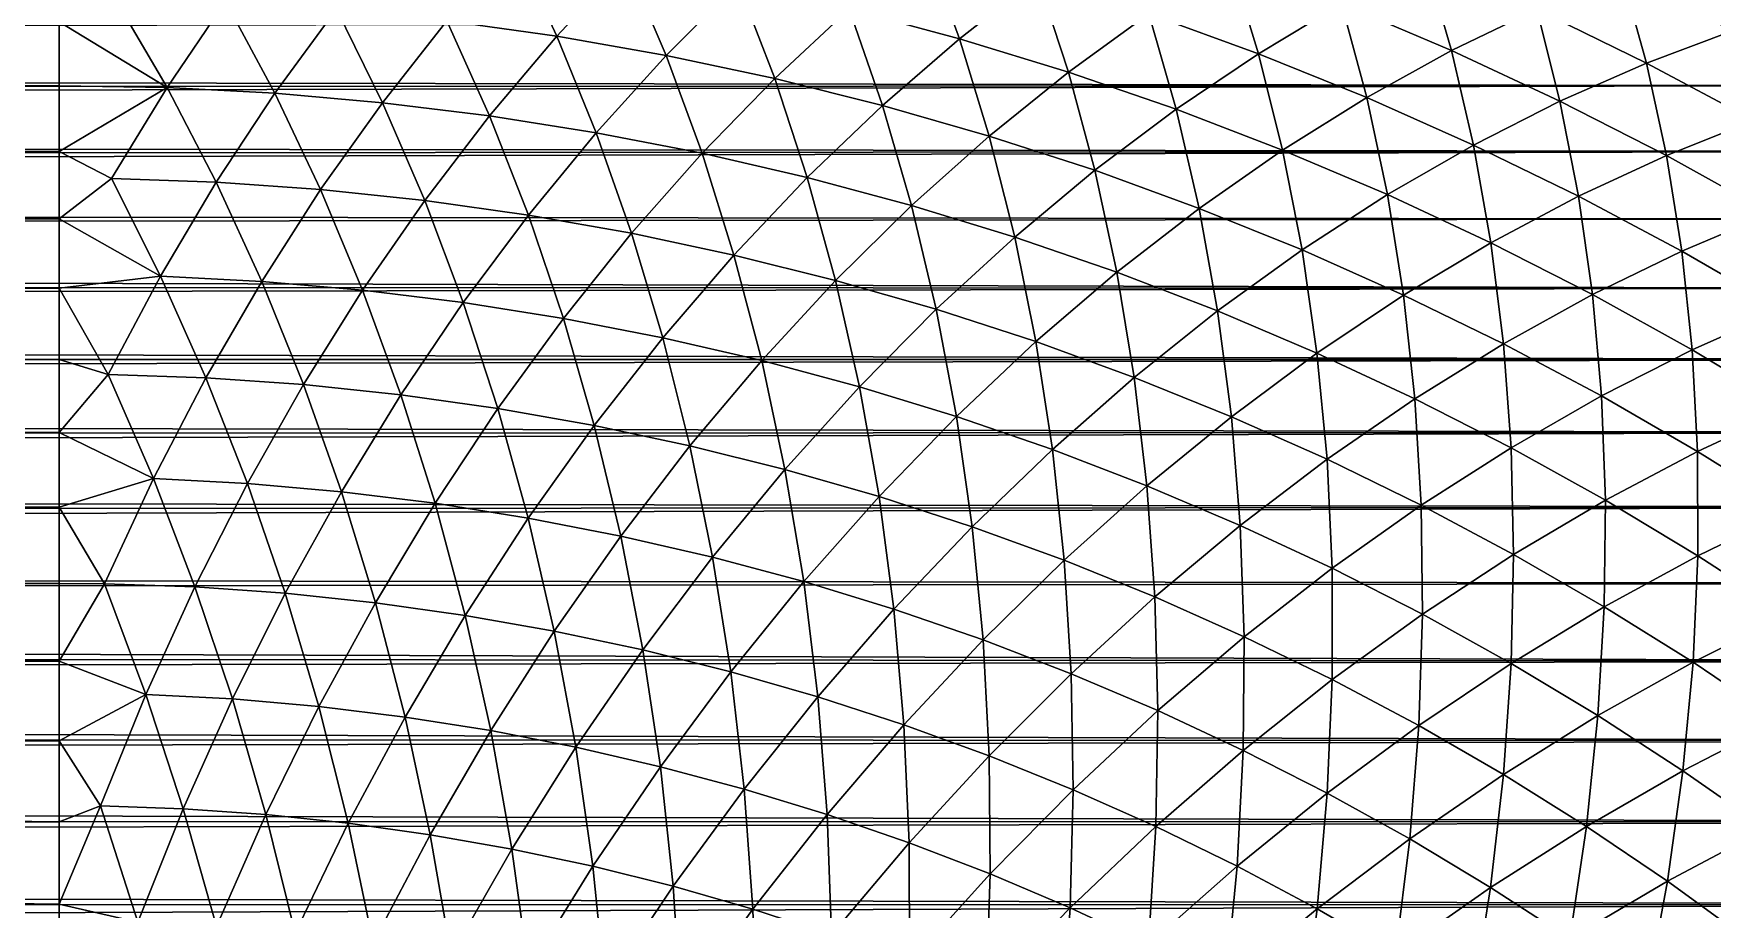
# Model space of a CAD drawing. Header units: millimetres. Extents: x -260 to 430, y -260 to 260.
# Drawn here: x 359.56 to 388.67, y 39.34 to 54.53 of the extents above; entities that cross this region are included whole.
import ezdxf

# ---------------------------------------------------------------- set-up
doc = ezdxf.new("R2010")
doc.units = ezdxf.units.MM
doc.header["$MEASUREMENT"] = 0
doc.layers.add('MESH_3D', color=2, linetype='CONTINUOUS')

msp = doc.modelspace()

# ---------------------------------------------------------------- linework, layer by layer
at = {"layer": 'MESH_3D'}
for points in [[(366.722, 54.75, 2493.096), (368.629, 54.482, 2493.096), (367.882, 56.08, 2491.145)], [(368.629, 54.482, 2493.096), (369.834, 55.771, 2491.145), (367.882, 56.08, 2491.145)], [(373.7, 54.949, 2491.145), (375.61, 54.437, 2491.145), (375.02, 56.055, 2489.144)], [(375.61, 54.437, 2491.145), (376.967, 55.497, 2489.144), (375.02, 56.055, 2489.144)], [(368.629, 54.482, 2493.096), (370.525, 54.147, 2493.096), (369.834, 55.771, 2491.145)], [(370.525, 54.147, 2493.096), (371.774, 55.394, 2491.145), (369.834, 55.771, 2491.145)], [(378.894, 54.871, 2489.144), (380.797, 54.178, 2489.144), (380.303, 55.783, 2487.094)], [(380.797, 54.178, 2489.144), (382.238, 55.041, 2487.094), (380.303, 55.783, 2487.094)], [(382.238, 55.041, 2487.094), (384.145, 54.231, 2487.094), (383.687, 55.803, 2485)], [(384.145, 54.231, 2487.094), (385.62, 54.942, 2485), (383.687, 55.803, 2485)], [(370.525, 54.147, 2493.096), (372.408, 53.747, 2493.096), (371.774, 55.394, 2491.145)], [(372.408, 53.747, 2493.096), (373.7, 54.949, 2491.145), (371.774, 55.394, 2491.145)], [(375.61, 54.437, 2491.145), (377.5, 53.859, 2491.145), (376.967, 55.497, 2489.144)], [(377.5, 53.859, 2491.145), (378.894, 54.871, 2489.144), (376.967, 55.497, 2489.144)], [(385.62, 54.942, 2485), (387.522, 54.014, 2485), (387.094, 55.551, 2482.863)], [(387.522, 54.014, 2485), (389.016, 54.572, 2482.863), (387.094, 55.551, 2482.863)], [(361.871, 53.59, 2494.995), (360.963, 55.152, 2493.096), (360, 54.728, 2493.644)], [(361.871, 53.59, 2494.995), (362.887, 55.085, 2493.096), (360.963, 55.152, 2493.096)], [(361.871, 53.59, 2494.995), (363.741, 53.492, 2494.995), (362.887, 55.085, 2493.096)], [(363.741, 53.492, 2494.995), (364.808, 54.951, 2493.096), (362.887, 55.085, 2493.096)], [(380.797, 54.178, 2489.144), (382.675, 53.419, 2489.144), (382.238, 55.041, 2487.094)], [(382.675, 53.419, 2489.144), (384.145, 54.231, 2487.094), (382.238, 55.041, 2487.094)], [(78.07, 54.13, 131.355), (77.639, 54.747, 131.994), (389.492, 54.728, 417.827)], [(78.07, 54.13, 131.355), (389.492, 54.728, 417.827), (390.404, 53.623, 416.832)], [(254.139, 54.892, 2493.438), (254.359, 53.866, 2494.704), (360, 54.728, 2493.644)], [(254.359, 53.866, 2494.704), (360, 53.623, 2494.995), (360, 54.728, 2493.644)], [(361.871, 53.59, 2494.995), (360, 54.728, 2493.644), (360, 53.623, 2494.995)], [(363.741, 53.492, 2494.995), (365.605, 53.329, 2494.995), (364.808, 54.951, 2493.096)], [(365.605, 53.329, 2494.995), (366.722, 54.75, 2493.096), (364.808, 54.951, 2493.096)], [(365.605, 53.329, 2494.995), (367.463, 53.101, 2494.995), (366.722, 54.75, 2493.096)], [(367.463, 53.101, 2494.995), (368.629, 54.482, 2493.096), (366.722, 54.75, 2493.096)], [(372.408, 53.747, 2493.096), (374.277, 53.281, 2493.096), (373.7, 54.949, 2491.145)], [(374.277, 53.281, 2493.096), (375.61, 54.437, 2491.145), (373.7, 54.949, 2491.145)], [(377.5, 53.859, 2491.145), (379.369, 53.216, 2491.145), (378.894, 54.871, 2489.144)], [(379.369, 53.216, 2491.145), (380.797, 54.178, 2489.144), (378.894, 54.871, 2489.144)], [(384.145, 54.231, 2487.094), (386.023, 53.355, 2487.094), (385.62, 54.942, 2485)], [(386.023, 53.355, 2487.094), (387.522, 54.014, 2485), (385.62, 54.942, 2485)], [(367.463, 53.101, 2494.995), (369.312, 52.808, 2494.995), (368.629, 54.482, 2493.096)], [(369.312, 52.808, 2494.995), (370.525, 54.147, 2493.096), (368.629, 54.482, 2493.096)], [(374.277, 53.281, 2493.096), (376.127, 52.75, 2493.096), (375.61, 54.437, 2491.145)], [(376.127, 52.75, 2493.096), (377.5, 53.859, 2491.145), (375.61, 54.437, 2491.145)], [(387.522, 54.014, 2485), (389.39, 53.021, 2485), (389.016, 54.572, 2482.863)], [(369.312, 52.808, 2494.995), (371.149, 52.451, 2494.995), (370.525, 54.147, 2493.096)], [(371.149, 52.451, 2494.995), (372.408, 53.747, 2493.096), (370.525, 54.147, 2493.096)], [(379.369, 53.216, 2491.145), (381.214, 52.508, 2491.145), (380.797, 54.178, 2489.144)], [(381.214, 52.508, 2491.145), (382.675, 53.419, 2489.144), (380.797, 54.178, 2489.144)], [(382.675, 53.419, 2489.144), (384.526, 52.595, 2489.144), (384.145, 54.231, 2487.094)], [(384.526, 52.595, 2489.144), (386.023, 53.355, 2487.094), (384.145, 54.231, 2487.094)], [(78.5, 53.505, 130.729), (78.07, 54.13, 131.355), (390.404, 53.623, 416.832)], [(254.359, 53.866, 2494.704), (254.58, 52.81, 2495.946), (360, 53.623, 2494.995)], [(376.127, 52.75, 2493.096), (377.959, 52.156, 2493.096), (377.5, 53.859, 2491.145)], [(377.959, 52.156, 2493.096), (379.369, 53.216, 2491.145), (377.5, 53.859, 2491.145)], [(386.023, 53.355, 2487.094), (387.869, 52.415, 2487.094), (387.522, 54.014, 2485)], [(387.869, 52.415, 2487.094), (389.39, 53.021, 2485), (387.522, 54.014, 2485)], [(78.928, 52.871, 130.116), (78.5, 53.505, 130.729), (390.404, 53.623, 416.832)], [(78.928, 52.871, 130.116), (390.404, 53.623, 416.832), (391.298, 52.485, 415.856)], [(254.58, 52.81, 2495.946), (360, 52.485, 2496.318), (360, 53.623, 2494.995)], [(361.871, 53.59, 2494.995), (360, 53.623, 2494.995), (360, 52.485, 2496.318)], [(360.908, 52.012, 2496.839), (361.871, 53.59, 2494.995), (360, 52.485, 2496.318)], [(360.908, 52.012, 2496.839), (362.723, 51.949, 2496.839), (361.871, 53.59, 2494.995)], [(362.723, 51.949, 2496.839), (363.741, 53.492, 2494.995), (361.871, 53.59, 2494.995)], [(371.149, 52.451, 2494.995), (372.973, 52.03, 2494.995), (372.408, 53.747, 2493.096)], [(372.973, 52.03, 2494.995), (374.277, 53.281, 2493.096), (372.408, 53.747, 2493.096)], [(362.723, 51.949, 2496.839), (364.534, 51.822, 2496.839), (363.741, 53.492, 2494.995)], [(364.534, 51.822, 2496.839), (365.605, 53.329, 2494.995), (363.741, 53.492, 2494.995)], [(364.534, 51.822, 2496.839), (366.34, 51.632, 2496.839), (365.605, 53.329, 2494.995)], [(366.34, 51.632, 2496.839), (367.463, 53.101, 2494.995), (365.605, 53.329, 2494.995)], [(372.973, 52.03, 2494.995), (374.781, 51.546, 2494.995), (374.277, 53.281, 2493.096)], [(374.781, 51.546, 2494.995), (376.127, 52.75, 2493.096), (374.277, 53.281, 2493.096)], [(381.214, 52.508, 2491.145), (383.034, 51.735, 2491.145), (382.675, 53.419, 2489.144)], [(383.034, 51.735, 2491.145), (384.526, 52.595, 2489.144), (382.675, 53.419, 2489.144)], [(384.526, 52.595, 2489.144), (386.346, 51.707, 2489.144), (386.023, 53.355, 2487.094)], [(386.346, 51.707, 2489.144), (387.869, 52.415, 2487.094), (386.023, 53.355, 2487.094)], [(366.34, 51.632, 2496.839), (368.138, 51.38, 2496.839), (367.463, 53.101, 2494.995)], [(368.138, 51.38, 2496.839), (369.312, 52.808, 2494.995), (367.463, 53.101, 2494.995)], [(377.959, 52.156, 2493.096), (379.768, 51.497, 2493.096), (379.369, 53.216, 2491.145)], [(379.768, 51.497, 2493.096), (381.214, 52.508, 2491.145), (379.369, 53.216, 2491.145)], [(387.869, 52.415, 2487.094), (389.682, 51.41, 2487.094), (389.39, 53.021, 2485)], [(79.355, 52.228, 129.517), (78.928, 52.871, 130.116), (391.298, 52.485, 415.856)], [(254.58, 52.81, 2495.946), (254.803, 51.727, 2497.163), (360, 52.485, 2496.318)], [(368.138, 51.38, 2496.839), (369.926, 51.064, 2496.839), (369.312, 52.808, 2494.995)], [(369.926, 51.064, 2496.839), (371.149, 52.451, 2494.995), (369.312, 52.808, 2494.995)], [(374.781, 51.546, 2494.995), (376.57, 50.999, 2494.995), (376.127, 52.75, 2493.096)], [(376.57, 50.999, 2494.995), (377.959, 52.156, 2493.096), (376.127, 52.75, 2493.096)], [(79.779, 51.578, 128.93), (79.355, 52.228, 129.517), (391.298, 52.485, 415.856)], [(79.779, 51.578, 128.93), (391.298, 52.485, 415.856), (392.173, 51.314, 414.903)], [(254.803, 51.727, 2497.163), (360, 51.314, 2497.612), (360, 52.485, 2496.318)], [(360.908, 52.012, 2496.839), (360, 52.485, 2496.318), (360, 51.314, 2497.612)], [(369.926, 51.064, 2496.839), (371.702, 50.687, 2496.839), (371.149, 52.451, 2494.995)], [(371.702, 50.687, 2496.839), (372.973, 52.03, 2494.995), (371.149, 52.451, 2494.995)], [(379.768, 51.497, 2493.096), (381.553, 50.776, 2493.096), (381.214, 52.508, 2491.145)], [(381.553, 50.776, 2493.096), (383.034, 51.735, 2491.145), (381.214, 52.508, 2491.145)], [(383.034, 51.735, 2491.145), (384.825, 50.9, 2491.145), (384.526, 52.595, 2489.144)], [(384.825, 50.9, 2491.145), (386.346, 51.707, 2489.144), (384.526, 52.595, 2489.144)], [(386.346, 51.707, 2489.144), (388.135, 50.756, 2489.144), (387.869, 52.415, 2487.094)], [(388.135, 50.756, 2489.144), (389.682, 51.41, 2487.094), (387.869, 52.415, 2487.094)], [(376.57, 50.999, 2494.995), (378.34, 50.389, 2494.995), (377.959, 52.156, 2493.096)], [(378.34, 50.389, 2494.995), (379.768, 51.497, 2493.096), (377.959, 52.156, 2493.096)], [(361.757, 50.323, 2498.626), (360.908, 52.012, 2496.839), (360, 51.314, 2497.612)], [(361.757, 50.323, 2498.626), (362.723, 51.949, 2496.839), (360.908, 52.012, 2496.839)], [(361.757, 50.323, 2498.626), (363.513, 50.231, 2498.626), (362.723, 51.949, 2496.839)], [(363.513, 50.231, 2498.626), (364.534, 51.822, 2496.839), (362.723, 51.949, 2496.839)], [(363.513, 50.231, 2498.626), (365.263, 50.078, 2498.626), (364.534, 51.822, 2496.839)], [(365.263, 50.078, 2498.626), (366.34, 51.632, 2496.839), (364.534, 51.822, 2496.839)], [(371.702, 50.687, 2496.839), (373.464, 50.248, 2496.839), (372.973, 52.03, 2494.995)], [(373.464, 50.248, 2496.839), (374.781, 51.546, 2494.995), (372.973, 52.03, 2494.995)], [(80.201, 50.919, 128.356), (79.779, 51.578, 128.93), (392.173, 51.314, 414.903)], [(254.803, 51.727, 2497.163), (255.026, 50.615, 2498.354), (360, 51.314, 2497.612)], [(365.263, 50.078, 2498.626), (367.008, 49.864, 2498.626), (366.34, 51.632, 2496.839)], [(367.008, 49.864, 2498.626), (368.138, 51.38, 2496.839), (366.34, 51.632, 2496.839)], [(373.464, 50.248, 2496.839), (375.209, 49.747, 2496.839), (374.781, 51.546, 2494.995)], [(375.209, 49.747, 2496.839), (376.57, 50.999, 2494.995), (374.781, 51.546, 2494.995)], [(381.553, 50.776, 2493.096), (383.312, 49.993, 2493.096), (383.034, 51.735, 2491.145)], [(383.312, 49.993, 2493.096), (384.825, 50.9, 2491.145), (383.034, 51.735, 2491.145)], [(384.825, 50.9, 2491.145), (386.587, 50.002, 2491.145), (386.346, 51.707, 2489.144)], [(386.587, 50.002, 2491.145), (388.135, 50.756, 2489.144), (386.346, 51.707, 2489.144)], [(80.201, 50.919, 128.356), (392.173, 51.314, 414.903), (393.027, 50.111, 413.97)], [(255.026, 50.615, 2498.354), (360, 50.111, 2498.877), (360, 51.314, 2497.612)], [(361.757, 50.323, 2498.626), (360, 51.314, 2497.612), (360, 50.111, 2498.877)], [(367.008, 49.864, 2498.626), (368.744, 49.589, 2498.626), (368.138, 51.38, 2496.839)], [(368.744, 49.589, 2498.626), (369.926, 51.064, 2496.839), (368.138, 51.38, 2496.839)], [(378.34, 50.389, 2494.995), (380.088, 49.718, 2494.995), (379.768, 51.497, 2493.096)], [(380.088, 49.718, 2494.995), (381.553, 50.776, 2493.096), (379.768, 51.497, 2493.096)], [(388.135, 50.756, 2489.144), (389.889, 49.744, 2489.144), (389.682, 51.41, 2487.094)], [(368.744, 49.589, 2498.626), (370.469, 49.253, 2498.626), (369.926, 51.064, 2496.839)], [(370.469, 49.253, 2498.626), (371.702, 50.687, 2496.839), (369.926, 51.064, 2496.839)], [(375.209, 49.747, 2496.839), (376.936, 49.186, 2496.839), (376.57, 50.999, 2494.995)], [(376.936, 49.186, 2496.839), (378.34, 50.389, 2494.995), (376.57, 50.999, 2494.995)], [(80.621, 50.252, 127.795), (80.201, 50.919, 128.356), (393.027, 50.111, 413.97)], [(370.469, 49.253, 2498.626), (372.182, 48.858, 2498.626), (371.702, 50.687, 2496.839)], [(372.182, 48.858, 2498.626), (373.464, 50.248, 2496.839), (371.702, 50.687, 2496.839)], [(380.088, 49.718, 2494.995), (381.81, 48.987, 2494.995), (381.553, 50.776, 2493.096)], [(381.81, 48.987, 2494.995), (383.312, 49.993, 2493.096), (381.553, 50.776, 2493.096)], [(383.312, 49.993, 2493.096), (385.042, 49.149, 2493.096), (384.825, 50.9, 2491.145)], [(385.042, 49.149, 2493.096), (386.587, 50.002, 2491.145), (384.825, 50.9, 2491.145)], [(386.587, 50.002, 2491.145), (388.316, 49.044, 2491.145), (388.135, 50.756, 2489.144)], [(388.316, 49.044, 2491.145), (389.889, 49.744, 2489.144), (388.135, 50.756, 2489.144)], [(255.026, 50.615, 2498.354), (255.249, 49.477, 2499.518), (360, 50.111, 2498.877)], [(376.936, 49.186, 2496.839), (378.642, 48.565, 2496.839), (378.34, 50.389, 2494.995)], [(378.642, 48.565, 2496.839), (380.088, 49.718, 2494.995), (378.34, 50.389, 2494.995)], [(81.038, 49.577, 127.246), (80.621, 50.252, 127.795), (393.027, 50.111, 413.97)], [(81.038, 49.577, 127.246), (393.027, 50.111, 413.97), (393.861, 48.877, 413.061)], [(255.249, 49.477, 2499.518), (360, 48.877, 2500.111), (360, 50.111, 2498.877)], [(360.849, 48.619, 2500.354), (361.757, 50.323, 2498.626), (360, 50.111, 2498.877)], [(360.849, 48.619, 2500.354), (360, 50.111, 2498.877), (360, 48.877, 2500.111)], [(360.849, 48.619, 2500.354), (362.545, 48.559, 2500.354), (361.757, 50.323, 2498.626)], [(362.545, 48.559, 2500.354), (363.513, 50.231, 2498.626), (361.757, 50.323, 2498.626)], [(362.545, 48.559, 2500.354), (364.238, 48.441, 2500.354), (363.513, 50.231, 2498.626)], [(364.238, 48.441, 2500.354), (365.263, 50.078, 2498.626), (363.513, 50.231, 2498.626)], [(364.238, 48.441, 2500.354), (365.926, 48.264, 2500.354), (365.263, 50.078, 2498.626)], [(365.926, 48.264, 2500.354), (367.008, 49.864, 2498.626), (365.263, 50.078, 2498.626)], [(372.182, 48.858, 2498.626), (373.879, 48.403, 2498.626), (373.464, 50.248, 2496.839)], [(373.879, 48.403, 2498.626), (375.209, 49.747, 2496.839), (373.464, 50.248, 2496.839)], [(365.926, 48.264, 2500.354), (367.607, 48.027, 2500.354), (367.008, 49.864, 2498.626)], [(367.607, 48.027, 2500.354), (368.744, 49.589, 2498.626), (367.008, 49.864, 2498.626)], [(381.81, 48.987, 2494.995), (383.507, 48.196, 2494.995), (383.312, 49.993, 2493.096)], [(383.507, 48.196, 2494.995), (385.042, 49.149, 2493.096), (383.312, 49.993, 2493.096)], [(385.042, 49.149, 2493.096), (386.742, 48.245, 2493.096), (386.587, 50.002, 2491.145)], [(386.742, 48.245, 2493.096), (388.316, 49.044, 2491.145), (386.587, 50.002, 2491.145)], [(81.451, 48.895, 126.709), (81.038, 49.577, 127.246), (393.861, 48.877, 413.061)], [(367.607, 48.027, 2500.354), (369.278, 47.733, 2500.354), (368.744, 49.589, 2498.626)], [(369.278, 47.733, 2500.354), (370.469, 49.253, 2498.626), (368.744, 49.589, 2498.626)], [(373.879, 48.403, 2498.626), (375.56, 47.889, 2498.626), (375.209, 49.747, 2496.839)], [(375.56, 47.889, 2498.626), (376.936, 49.186, 2496.839), (375.209, 49.747, 2496.839)], [(378.642, 48.565, 2496.839), (380.326, 47.885, 2496.839), (380.088, 49.718, 2494.995)], [(380.326, 47.885, 2496.839), (381.81, 48.987, 2494.995), (380.088, 49.718, 2494.995)], [(388.316, 49.044, 2491.145), (390.01, 48.026, 2491.145), (389.889, 49.744, 2489.144)], [(255.249, 49.477, 2499.518), (255.472, 48.312, 2500.655), (360, 48.877, 2500.111)], [(369.278, 47.733, 2500.354), (370.938, 47.38, 2500.354), (370.469, 49.253, 2498.626)], [(370.938, 47.38, 2500.354), (372.182, 48.858, 2498.626), (370.469, 49.253, 2498.626)], [(375.56, 47.889, 2498.626), (377.222, 47.317, 2498.626), (376.936, 49.186, 2496.839)], [(377.222, 47.317, 2498.626), (378.642, 48.565, 2496.839), (376.936, 49.186, 2496.839)], [(380.326, 47.885, 2496.839), (381.985, 47.146, 2496.839), (381.81, 48.987, 2494.995)], [(381.985, 47.146, 2496.839), (383.507, 48.196, 2494.995), (381.81, 48.987, 2494.995)], [(383.507, 48.196, 2494.995), (385.175, 47.346, 2494.995), (385.042, 49.149, 2493.096)], [(385.175, 47.346, 2494.995), (386.742, 48.245, 2493.096), (385.042, 49.149, 2493.096)], [(386.742, 48.245, 2493.096), (388.41, 47.282, 2493.096), (388.316, 49.044, 2491.145)], [(388.41, 47.282, 2493.096), (390.01, 48.026, 2491.145), (388.316, 49.044, 2491.145)], [(81.862, 48.204, 126.184), (81.451, 48.895, 126.709), (393.861, 48.877, 413.061)], [(81.862, 48.204, 126.184), (393.861, 48.877, 413.061), (394.674, 47.612, 412.174)], [(255.472, 48.312, 2500.655), (360, 47.612, 2501.314), (360, 48.877, 2500.111)], [(360.849, 48.619, 2500.354), (360, 48.877, 2500.111), (360, 47.612, 2501.314)], [(361.635, 46.811, 2502.02), (360.849, 48.619, 2500.354), (360, 47.612, 2501.314)], [(361.635, 46.811, 2502.02), (362.545, 48.559, 2500.354), (360.849, 48.619, 2500.354)], [(370.938, 47.38, 2500.354), (372.585, 46.969, 2500.354), (372.182, 48.858, 2498.626)], [(372.585, 46.969, 2500.354), (373.879, 48.403, 2498.626), (372.182, 48.858, 2498.626)], [(361.635, 46.811, 2502.02), (363.267, 46.725, 2502.02), (362.545, 48.559, 2500.354)], [(363.267, 46.725, 2502.02), (364.238, 48.441, 2500.354), (362.545, 48.559, 2500.354)], [(363.267, 46.725, 2502.02), (364.896, 46.583, 2502.02), (364.238, 48.441, 2500.354)], [(364.896, 46.583, 2502.02), (365.926, 48.264, 2500.354), (364.238, 48.441, 2500.354)], [(372.585, 46.969, 2500.354), (374.217, 46.501, 2500.354), (373.879, 48.403, 2498.626)], [(374.217, 46.501, 2500.354), (375.56, 47.889, 2498.626), (373.879, 48.403, 2498.626)], [(377.222, 47.317, 2498.626), (378.863, 46.687, 2498.626), (378.642, 48.565, 2496.839)], [(378.863, 46.687, 2498.626), (380.326, 47.885, 2496.839), (378.642, 48.565, 2496.839)], [(82.269, 47.507, 125.67), (81.862, 48.204, 126.184), (394.674, 47.612, 412.174)], [(255.472, 48.312, 2500.655), (255.694, 47.121, 2501.765), (360, 47.612, 2501.314)], [(364.896, 46.583, 2502.02), (366.519, 46.383, 2502.02), (365.926, 48.264, 2500.354)], [(366.519, 46.383, 2502.02), (367.607, 48.027, 2500.354), (365.926, 48.264, 2500.354)], [(381.985, 47.146, 2496.839), (383.617, 46.35, 2496.839), (383.507, 48.196, 2494.995)], [(383.617, 46.35, 2496.839), (385.175, 47.346, 2494.995), (383.507, 48.196, 2494.995)], [(385.175, 47.346, 2494.995), (386.812, 46.439, 2494.995), (386.742, 48.245, 2493.096)], [(386.812, 46.439, 2494.995), (388.41, 47.282, 2493.096), (386.742, 48.245, 2493.096)], [(366.519, 46.383, 2502.02), (368.134, 46.128, 2502.02), (367.607, 48.027, 2500.354)], [(368.134, 46.128, 2502.02), (369.278, 47.733, 2500.354), (367.607, 48.027, 2500.354)], [(374.217, 46.501, 2500.354), (375.831, 45.977, 2500.354), (375.56, 47.889, 2498.626)], [(375.831, 45.977, 2500.354), (377.222, 47.317, 2498.626), (375.56, 47.889, 2498.626)], [(378.863, 46.687, 2498.626), (380.481, 46, 2498.626), (380.326, 47.885, 2496.839)], [(380.481, 46, 2498.626), (381.985, 47.146, 2496.839), (380.326, 47.885, 2496.839)], [(388.41, 47.282, 2493.096), (390.043, 46.262, 2493.096), (390.01, 48.026, 2491.145)], [(82.672, 46.802, 125.168), (82.269, 47.507, 125.67), (394.674, 47.612, 412.174)], [(82.672, 46.802, 125.168), (394.674, 47.612, 412.174), (395.465, 46.318, 411.311)], [(255.694, 47.121, 2501.765), (360, 46.318, 2502.485), (360, 47.612, 2501.314)], [(361.635, 46.811, 2502.02), (360, 47.612, 2501.314), (360, 46.318, 2502.485)], [(368.134, 46.128, 2502.02), (369.738, 45.816, 2502.02), (369.278, 47.733, 2500.354)], [(369.738, 45.816, 2502.02), (370.938, 47.38, 2500.354), (369.278, 47.733, 2500.354)], [(369.738, 45.816, 2502.02), (371.331, 45.448, 2502.02), (370.938, 47.38, 2500.354)], [(371.331, 45.448, 2502.02), (372.585, 46.969, 2500.354), (370.938, 47.38, 2500.354)], [(375.831, 45.977, 2500.354), (377.426, 45.396, 2500.354), (377.222, 47.317, 2498.626)], [(377.426, 45.396, 2500.354), (378.863, 46.687, 2498.626), (377.222, 47.317, 2498.626)], [(383.617, 46.35, 2496.839), (385.22, 45.498, 2496.839), (385.175, 47.346, 2494.995)], [(385.22, 45.498, 2496.839), (386.812, 46.439, 2494.995), (385.175, 47.346, 2494.995)], [(386.812, 46.439, 2494.995), (388.416, 45.475, 2494.995), (388.41, 47.282, 2493.096)], [(388.416, 45.475, 2494.995), (390.043, 46.262, 2493.096), (388.41, 47.282, 2493.096)], [(255.694, 47.121, 2501.765), (255.915, 45.906, 2502.846), (360, 46.318, 2502.485)], [(371.331, 45.448, 2502.02), (372.911, 45.025, 2502.02), (372.585, 46.969, 2500.354)], [(372.911, 45.025, 2502.02), (374.217, 46.501, 2500.354), (372.585, 46.969, 2500.354)], [(380.481, 46, 2498.626), (382.074, 45.258, 2498.626), (381.985, 47.146, 2496.839)], [(382.074, 45.258, 2498.626), (383.617, 46.35, 2496.839), (381.985, 47.146, 2496.839)], [(83.071, 46.089, 124.676), (82.672, 46.802, 125.168), (395.465, 46.318, 411.311)], [(360.785, 44.988, 2503.623), (361.635, 46.811, 2502.02), (360, 46.318, 2502.485)], [(360.785, 44.988, 2503.623), (362.355, 44.933, 2503.623), (361.635, 46.811, 2502.02)], [(362.355, 44.933, 2503.623), (363.267, 46.725, 2502.02), (361.635, 46.811, 2502.02)], [(362.355, 44.933, 2503.623), (363.922, 44.824, 2503.623), (363.267, 46.725, 2502.02)], [(363.922, 44.824, 2503.623), (364.896, 46.583, 2502.02), (363.267, 46.725, 2502.02)], [(363.922, 44.824, 2503.623), (365.484, 44.66, 2503.623), (364.896, 46.583, 2502.02)], [(365.484, 44.66, 2503.623), (366.519, 46.383, 2502.02), (364.896, 46.583, 2502.02)], [(377.426, 45.396, 2500.354), (379, 44.761, 2500.354), (378.863, 46.687, 2498.626)], [(379, 44.761, 2500.354), (380.481, 46, 2498.626), (378.863, 46.687, 2498.626)], [(83.466, 45.369, 124.196), (83.071, 46.089, 124.676), (395.465, 46.318, 411.311)], [(83.466, 45.369, 124.196), (395.465, 46.318, 411.311), (396.234, 44.995, 410.472)], [(255.915, 45.906, 2502.846), (360, 44.995, 2503.623), (360, 46.318, 2502.485)], [(360.785, 44.988, 2503.623), (360, 46.318, 2502.485), (360, 44.995, 2503.623)], [(365.484, 44.66, 2503.623), (367.039, 44.441, 2503.623), (366.519, 46.383, 2502.02)], [(367.039, 44.441, 2503.623), (368.134, 46.128, 2502.02), (366.519, 46.383, 2502.02)], [(372.911, 45.025, 2502.02), (374.474, 44.547, 2502.02), (374.217, 46.501, 2500.354)], [(374.474, 44.547, 2502.02), (375.831, 45.977, 2500.354), (374.217, 46.501, 2500.354)], [(382.074, 45.258, 2498.626), (383.64, 44.46, 2498.626), (383.617, 46.35, 2496.839)], [(383.64, 44.46, 2498.626), (385.22, 45.498, 2496.839), (383.617, 46.35, 2496.839)], [(385.22, 45.498, 2496.839), (386.792, 44.59, 2496.839), (386.812, 46.439, 2494.995)], [(386.792, 44.59, 2496.839), (388.416, 45.475, 2494.995), (386.812, 46.439, 2494.995)], [(367.039, 44.441, 2503.623), (368.585, 44.168, 2503.623), (368.134, 46.128, 2502.02)], [(368.585, 44.168, 2503.623), (369.738, 45.816, 2502.02), (368.134, 46.128, 2502.02)], [(379, 44.761, 2500.354), (380.55, 44.07, 2500.354), (380.481, 46, 2498.626)], [(380.55, 44.07, 2500.354), (382.074, 45.258, 2498.626), (380.481, 46, 2498.626)], [(388.416, 45.475, 2494.995), (389.986, 44.456, 2494.995), (390.043, 46.262, 2493.096)], [(255.915, 45.906, 2502.846), (256.135, 44.665, 2503.898), (360, 44.995, 2503.623)], [(368.585, 44.168, 2503.623), (370.122, 43.842, 2503.623), (369.738, 45.816, 2502.02)], [(370.122, 43.842, 2503.623), (371.331, 45.448, 2502.02), (369.738, 45.816, 2502.02)], [(374.474, 44.547, 2502.02), (376.02, 44.014, 2502.02), (375.831, 45.977, 2500.354)], [(376.02, 44.014, 2502.02), (377.426, 45.396, 2500.354), (375.831, 45.977, 2500.354)], [(370.122, 43.842, 2503.623), (371.646, 43.462, 2503.623), (371.331, 45.448, 2502.02)], [(371.646, 43.462, 2503.623), (372.911, 45.025, 2502.02), (371.331, 45.448, 2502.02)], [(383.64, 44.46, 2498.626), (385.177, 43.608, 2498.626), (385.22, 45.498, 2496.839)], [(385.177, 43.608, 2498.626), (386.792, 44.59, 2496.839), (385.22, 45.498, 2496.839)], [(386.792, 44.59, 2496.839), (388.332, 43.628, 2496.839), (388.416, 45.475, 2494.995)], [(388.332, 43.628, 2496.839), (389.986, 44.456, 2494.995), (388.416, 45.475, 2494.995)], [(83.858, 44.642, 123.727), (83.466, 45.369, 124.196), (396.234, 44.995, 410.472)], [(376.02, 44.014, 2502.02), (377.546, 43.428, 2502.02), (377.426, 45.396, 2500.354)], [(377.546, 43.428, 2502.02), (379, 44.761, 2500.354), (377.426, 45.396, 2500.354)], [(380.55, 44.07, 2500.354), (382.076, 43.326, 2500.354), (382.074, 45.258, 2498.626)], [(382.076, 43.326, 2500.354), (383.64, 44.46, 2498.626), (382.074, 45.258, 2498.626)], [(83.858, 44.642, 123.727), (396.234, 44.995, 410.472), (396.981, 43.644, 409.657)], [(256.135, 44.665, 2503.898), (360, 43.644, 2504.728), (360, 44.995, 2503.623)], [(360.785, 44.988, 2503.623), (360, 44.995, 2503.623), (360, 43.644, 2504.728)], [(361.504, 43.07, 2505.161), (360.785, 44.988, 2503.623), (360, 43.644, 2504.728)], [(361.504, 43.07, 2505.161), (362.355, 44.933, 2503.623), (360.785, 44.988, 2503.623)], [(361.504, 43.07, 2505.161), (363.006, 42.991, 2505.161), (362.355, 44.933, 2503.623)], [(363.006, 42.991, 2505.161), (363.922, 44.824, 2503.623), (362.355, 44.933, 2503.623)], [(371.646, 43.462, 2503.623), (373.155, 43.029, 2503.623), (372.911, 45.025, 2502.02)], [(373.155, 43.029, 2503.623), (374.474, 44.547, 2502.02), (372.911, 45.025, 2502.02)], [(84.245, 43.907, 123.268), (83.858, 44.642, 123.727), (396.981, 43.644, 409.657)], [(256.135, 44.665, 2503.898), (256.352, 43.401, 2504.921), (360, 43.644, 2504.728)], [(363.006, 42.991, 2505.161), (364.505, 42.86, 2505.161), (363.922, 44.824, 2503.623)], [(364.505, 42.86, 2505.161), (365.484, 44.66, 2503.623), (363.922, 44.824, 2503.623)], [(364.505, 42.86, 2505.161), (365.998, 42.677, 2505.161), (365.484, 44.66, 2503.623)], [(365.998, 42.677, 2505.161), (367.039, 44.441, 2503.623), (365.484, 44.66, 2503.623)], [(373.155, 43.029, 2503.623), (374.649, 42.544, 2503.623), (374.474, 44.547, 2502.02)], [(374.649, 42.544, 2503.623), (376.02, 44.014, 2502.02), (374.474, 44.547, 2502.02)], [(377.546, 43.428, 2502.02), (379.051, 42.79, 2502.02), (379, 44.761, 2500.354)], [(379.051, 42.79, 2502.02), (380.55, 44.07, 2500.354), (379, 44.761, 2500.354)], [(385.177, 43.608, 2498.626), (386.683, 42.702, 2498.626), (386.792, 44.59, 2496.839)], [(386.683, 42.702, 2498.626), (388.332, 43.628, 2496.839), (386.792, 44.59, 2496.839)], [(365.998, 42.677, 2505.161), (367.484, 42.442, 2505.161), (367.039, 44.441, 2503.623)], [(367.484, 42.442, 2505.161), (368.585, 44.168, 2503.623), (367.039, 44.441, 2503.623)], [(382.076, 43.326, 2500.354), (383.574, 42.529, 2500.354), (383.64, 44.46, 2498.626)], [(383.574, 42.529, 2500.354), (385.177, 43.608, 2498.626), (383.64, 44.46, 2498.626)], [(388.332, 43.628, 2496.839), (389.838, 42.612, 2496.839), (389.986, 44.456, 2494.995)], [(367.484, 42.442, 2505.161), (368.96, 42.155, 2505.161), (368.585, 44.168, 2503.623)], [(368.96, 42.155, 2505.161), (370.122, 43.842, 2503.623), (368.585, 44.168, 2503.623)], [(374.649, 42.544, 2503.623), (376.125, 42.007, 2503.623), (376.02, 44.014, 2502.02)], [(376.125, 42.007, 2503.623), (377.546, 43.428, 2502.02), (376.02, 44.014, 2502.02)], [(379.051, 42.79, 2502.02), (380.533, 42.099, 2502.02), (380.55, 44.07, 2500.354)], [(380.533, 42.099, 2502.02), (382.076, 43.326, 2500.354), (380.55, 44.07, 2500.354)], [(84.627, 43.165, 122.819), (84.245, 43.907, 123.268), (396.981, 43.644, 409.657)], [(368.96, 42.155, 2505.161), (370.426, 41.816, 2505.161), (370.122, 43.842, 2503.623)], [(370.426, 41.816, 2505.161), (371.646, 43.462, 2503.623), (370.122, 43.842, 2503.623)], [(84.627, 43.165, 122.819), (396.981, 43.644, 409.657), (397.705, 42.266, 408.867)], [(256.352, 43.401, 2504.921), (360, 42.266, 2505.799), (360, 43.644, 2504.728)], [(256.352, 43.401, 2504.921), (256.567, 42.113, 2505.915), (360, 42.266, 2505.799)], [(361.504, 43.07, 2505.161), (360, 43.644, 2504.728), (360, 42.266, 2505.799)], [(370.426, 41.816, 2505.161), (371.879, 41.427, 2505.161), (371.646, 43.462, 2503.623)], [(371.879, 41.427, 2505.161), (373.155, 43.029, 2503.623), (371.646, 43.462, 2503.623)], [(376.125, 42.007, 2503.623), (377.581, 41.418, 2503.623), (377.546, 43.428, 2502.02)], [(377.581, 41.418, 2503.623), (379.051, 42.79, 2502.02), (377.546, 43.428, 2502.02)], [(383.574, 42.529, 2500.354), (385.044, 41.681, 2500.354), (385.177, 43.608, 2498.626)], [(385.044, 41.681, 2500.354), (386.683, 42.702, 2498.626), (385.177, 43.608, 2498.626)], [(386.683, 42.702, 2498.626), (388.157, 41.745, 2498.626), (388.332, 43.628, 2496.839)], [(388.157, 41.745, 2498.626), (389.838, 42.612, 2496.839), (388.332, 43.628, 2496.839)], [(85.005, 42.416, 122.38), (84.627, 43.165, 122.819), (397.705, 42.266, 408.867)], [(380.533, 42.099, 2502.02), (381.99, 41.357, 2502.02), (382.076, 43.326, 2500.354)], [(381.99, 41.357, 2502.02), (383.574, 42.529, 2500.354), (382.076, 43.326, 2500.354)], [(360.718, 41.139, 2506.631), (361.504, 43.07, 2505.161), (360, 42.266, 2505.799)], [(360.718, 41.139, 2506.631), (362.153, 41.089, 2506.631), (361.504, 43.07, 2505.161)], [(362.153, 41.089, 2506.631), (363.006, 42.991, 2505.161), (361.504, 43.07, 2505.161)], [(362.153, 41.089, 2506.631), (363.586, 40.988, 2506.631), (363.006, 42.991, 2505.161)], [(363.586, 40.988, 2506.631), (364.505, 42.86, 2505.161), (363.006, 42.991, 2505.161)], [(363.586, 40.988, 2506.631), (365.014, 40.838, 2506.631), (364.505, 42.86, 2505.161)], [(365.014, 40.838, 2506.631), (365.998, 42.677, 2505.161), (364.505, 42.86, 2505.161)], [(371.879, 41.427, 2505.161), (373.317, 40.987, 2505.161), (373.155, 43.029, 2503.623)], [(373.317, 40.987, 2505.161), (374.649, 42.544, 2503.623), (373.155, 43.029, 2503.623)], [(365.014, 40.838, 2506.631), (366.436, 40.638, 2506.631), (365.998, 42.677, 2505.161)], [(366.436, 40.638, 2506.631), (367.484, 42.442, 2505.161), (365.998, 42.677, 2505.161)], [(373.317, 40.987, 2505.161), (374.74, 40.497, 2505.161), (374.649, 42.544, 2503.623)], [(374.74, 40.497, 2505.161), (376.125, 42.007, 2503.623), (374.649, 42.544, 2503.623)], [(377.581, 41.418, 2503.623), (379.016, 40.779, 2503.623), (379.051, 42.79, 2502.02)], [(379.016, 40.779, 2503.623), (380.533, 42.099, 2502.02), (379.051, 42.79, 2502.02)], [(381.99, 41.357, 2502.02), (383.42, 40.564, 2502.02), (383.574, 42.529, 2500.354)], [(383.42, 40.564, 2502.02), (385.044, 41.681, 2500.354), (383.574, 42.529, 2500.354)], [(385.044, 41.681, 2500.354), (386.484, 40.781, 2500.354), (386.683, 42.702, 2498.626)], [(386.484, 40.781, 2500.354), (388.157, 41.745, 2498.626), (386.683, 42.702, 2498.626)], [(388.157, 41.745, 2498.626), (389.597, 40.737, 2498.626), (389.838, 42.612, 2496.839)], [(85.379, 41.659, 121.951), (85.005, 42.416, 122.38), (397.705, 42.266, 408.867)], [(85.379, 41.659, 121.951), (397.705, 42.266, 408.867), (398.405, 40.862, 408.103)], [(256.567, 42.113, 2505.915), (360, 40.862, 2506.836), (360, 42.266, 2505.799)], [(360.718, 41.139, 2506.631), (360, 42.266, 2505.799), (360, 40.862, 2506.836)], [(366.436, 40.638, 2506.631), (367.851, 40.389, 2506.631), (367.484, 42.442, 2505.161)], [(367.851, 40.389, 2506.631), (368.96, 42.155, 2505.161), (367.484, 42.442, 2505.161)], [(256.567, 42.113, 2505.915), (256.778, 40.804, 2506.878), (360, 40.862, 2506.836)], [(367.851, 40.389, 2506.631), (369.256, 40.09, 2506.631), (368.96, 42.155, 2505.161)], [(369.256, 40.09, 2506.631), (370.426, 41.816, 2505.161), (368.96, 42.155, 2505.161)], [(374.74, 40.497, 2505.161), (376.144, 39.958, 2505.161), (376.125, 42.007, 2503.623)], [(376.144, 39.958, 2505.161), (377.581, 41.418, 2503.623), (376.125, 42.007, 2503.623)], [(379.016, 40.779, 2503.623), (380.427, 40.091, 2503.623), (380.533, 42.099, 2502.02)], [(380.427, 40.091, 2503.623), (381.99, 41.357, 2502.02), (380.533, 42.099, 2502.02)], [(85.747, 40.895, 121.532), (85.379, 41.659, 121.951), (398.405, 40.862, 408.103)], [(369.256, 40.09, 2506.631), (370.649, 39.743, 2506.631), (370.426, 41.816, 2505.161)], [(370.649, 39.743, 2506.631), (371.879, 41.427, 2505.161), (370.426, 41.816, 2505.161)], [(383.42, 40.564, 2502.02), (384.821, 39.722, 2502.02), (385.044, 41.681, 2500.354)], [(384.821, 39.722, 2502.02), (386.484, 40.781, 2500.354), (385.044, 41.681, 2500.354)], [(386.484, 40.781, 2500.354), (387.891, 39.832, 2500.354), (388.157, 41.745, 2498.626)], [(387.891, 39.832, 2500.354), (389.597, 40.737, 2498.626), (388.157, 41.745, 2498.626)], [(370.649, 39.743, 2506.631), (372.03, 39.347, 2506.631), (371.879, 41.427, 2505.161)], [(372.03, 39.347, 2506.631), (373.317, 40.987, 2505.161), (371.879, 41.427, 2505.161)], [(376.144, 39.958, 2505.161), (377.529, 39.37, 2505.161), (377.581, 41.418, 2503.623)], [(377.529, 39.37, 2505.161), (379.016, 40.779, 2503.623), (377.581, 41.418, 2503.623)], [(380.427, 40.091, 2503.623), (381.814, 39.354, 2503.623), (381.99, 41.357, 2502.02)], [(381.814, 39.354, 2503.623), (383.42, 40.564, 2502.02), (381.99, 41.357, 2502.02)], [(360.718, 41.139, 2506.631), (360, 40.862, 2506.836), (360, 39.432, 2507.837)], [(361.366, 39.12, 2508.033), (360.718, 41.139, 2506.631), (360, 39.432, 2507.837)], [(361.366, 39.12, 2508.033), (362.153, 41.089, 2506.631), (360.718, 41.139, 2506.631)], [(361.366, 39.12, 2508.033), (362.731, 39.048, 2508.033), (362.153, 41.089, 2506.631)], [(362.731, 39.048, 2508.033), (363.586, 40.988, 2506.631), (362.153, 41.089, 2506.631)], [(86.111, 40.124, 121.123), (85.747, 40.895, 121.532), (398.405, 40.862, 408.103)], [(86.111, 40.124, 121.123), (398.405, 40.862, 408.103), (399.082, 39.432, 407.365)], [(256.778, 40.804, 2506.878), (360, 39.432, 2507.837), (360, 40.862, 2506.836)], [(256.778, 40.804, 2506.878), (256.986, 39.472, 2507.81), (360, 39.432, 2507.837)], [(362.731, 39.048, 2508.033), (364.092, 38.929, 2508.033), (363.586, 40.988, 2506.631)], [(364.092, 38.929, 2508.033), (365.014, 40.838, 2506.631), (363.586, 40.988, 2506.631)], [(364.092, 38.929, 2508.033), (365.448, 38.763, 2508.033), (365.014, 40.838, 2506.631)], [(365.448, 38.763, 2508.033), (366.436, 40.638, 2506.631), (365.014, 40.838, 2506.631)], [(372.03, 39.347, 2506.631), (373.395, 38.903, 2506.631), (373.317, 40.987, 2505.161)], [(373.395, 38.903, 2506.631), (374.74, 40.497, 2505.161), (373.317, 40.987, 2505.161)], [(377.529, 39.37, 2505.161), (378.892, 38.735, 2505.161), (379.016, 40.779, 2503.623)], [(378.892, 38.735, 2505.161), (380.427, 40.091, 2503.623), (379.016, 40.779, 2503.623)], [(384.821, 39.722, 2502.02), (386.192, 38.831, 2502.02), (386.484, 40.781, 2500.354)], [(386.192, 38.831, 2502.02), (387.891, 39.832, 2500.354), (386.484, 40.781, 2500.354)], [(365.448, 38.763, 2508.033), (366.797, 38.549, 2508.033), (366.436, 40.638, 2506.631)], [(366.797, 38.549, 2508.033), (367.851, 40.389, 2506.631), (366.436, 40.638, 2506.631)], [(373.395, 38.903, 2506.631), (374.745, 38.412, 2506.631), (374.74, 40.497, 2505.161)], [(374.745, 38.412, 2506.631), (376.144, 39.958, 2505.161), (374.74, 40.497, 2505.161)], [(381.814, 39.354, 2503.623), (383.174, 38.568, 2503.623), (383.42, 40.564, 2502.02)], [(383.174, 38.568, 2503.623), (384.821, 39.722, 2502.02), (383.42, 40.564, 2502.02)], [(387.891, 39.832, 2500.354), (389.264, 38.835, 2500.354), (389.597, 40.737, 2498.626)], [(366.797, 38.549, 2508.033), (368.138, 38.288, 2508.033), (367.851, 40.389, 2506.631)], [(368.138, 38.288, 2508.033), (369.256, 40.09, 2506.631), (367.851, 40.389, 2506.631)], [(86.469, 39.346, 120.724), (86.111, 40.124, 121.123), (399.082, 39.432, 407.365)], [(368.138, 38.288, 2508.033), (369.47, 37.981, 2508.033), (369.256, 40.09, 2506.631)], [(369.47, 37.981, 2508.033), (370.649, 39.743, 2506.631), (369.256, 40.09, 2506.631)], [(374.745, 38.412, 2506.631), (376.077, 37.874, 2506.631), (376.144, 39.958, 2505.161)], [(376.077, 37.874, 2506.631), (377.529, 39.37, 2505.161), (376.144, 39.958, 2505.161)], [(378.892, 38.735, 2505.161), (380.232, 38.052, 2505.161), (380.427, 40.091, 2503.623)], [(380.232, 38.052, 2505.161), (381.814, 39.354, 2503.623), (380.427, 40.091, 2503.623)], [(369.47, 37.981, 2508.033), (370.789, 37.627, 2508.033), (370.649, 39.743, 2506.631)], [(370.789, 37.627, 2508.033), (372.03, 39.347, 2506.631), (370.649, 39.743, 2506.631)], [(383.174, 38.568, 2503.623), (384.506, 37.736, 2503.623), (384.821, 39.722, 2502.02)], [(384.506, 37.736, 2503.623), (386.192, 38.831, 2502.02), (384.821, 39.722, 2502.02)], [(386.192, 38.831, 2502.02), (387.531, 37.894, 2502.02), (387.891, 39.832, 2500.354)], [(387.531, 37.894, 2502.02), (389.264, 38.835, 2500.354), (387.891, 39.832, 2500.354)], [(86.938, 38.299, 120.207), (86.469, 39.346, 120.724), (399.082, 39.432, 407.365)], [(86.938, 38.299, 120.207), (399.082, 39.432, 407.365), (399.734, 37.978, 406.654)], [(256.986, 39.472, 2507.81), (257.19, 38.12, 2508.71), (360, 39.432, 2507.837)], [(257.19, 38.12, 2508.71), (360, 37.978, 2508.802), (360, 39.432, 2507.837)], [(361.366, 39.12, 2508.033), (360, 39.432, 2507.837), (360, 37.978, 2508.802)], [(370.789, 37.627, 2508.033), (372.096, 37.228, 2508.033), (372.03, 39.347, 2506.631)], [(372.096, 37.228, 2508.033), (373.395, 38.903, 2506.631), (372.03, 39.347, 2506.631)], [(376.077, 37.874, 2506.631), (377.389, 37.29, 2506.631), (377.529, 39.37, 2505.161)], [(377.389, 37.29, 2506.631), (378.892, 38.735, 2505.161), (377.529, 39.37, 2505.161)], [(380.232, 38.052, 2505.161), (381.548, 37.322, 2505.161), (381.814, 39.354, 2503.623)], [(381.548, 37.322, 2505.161), (383.174, 38.568, 2503.623), (381.814, 39.354, 2503.623)]]:
    msp.add_3dface(points, dxfattribs=at)

doc.saveas('drawing.dxf')
